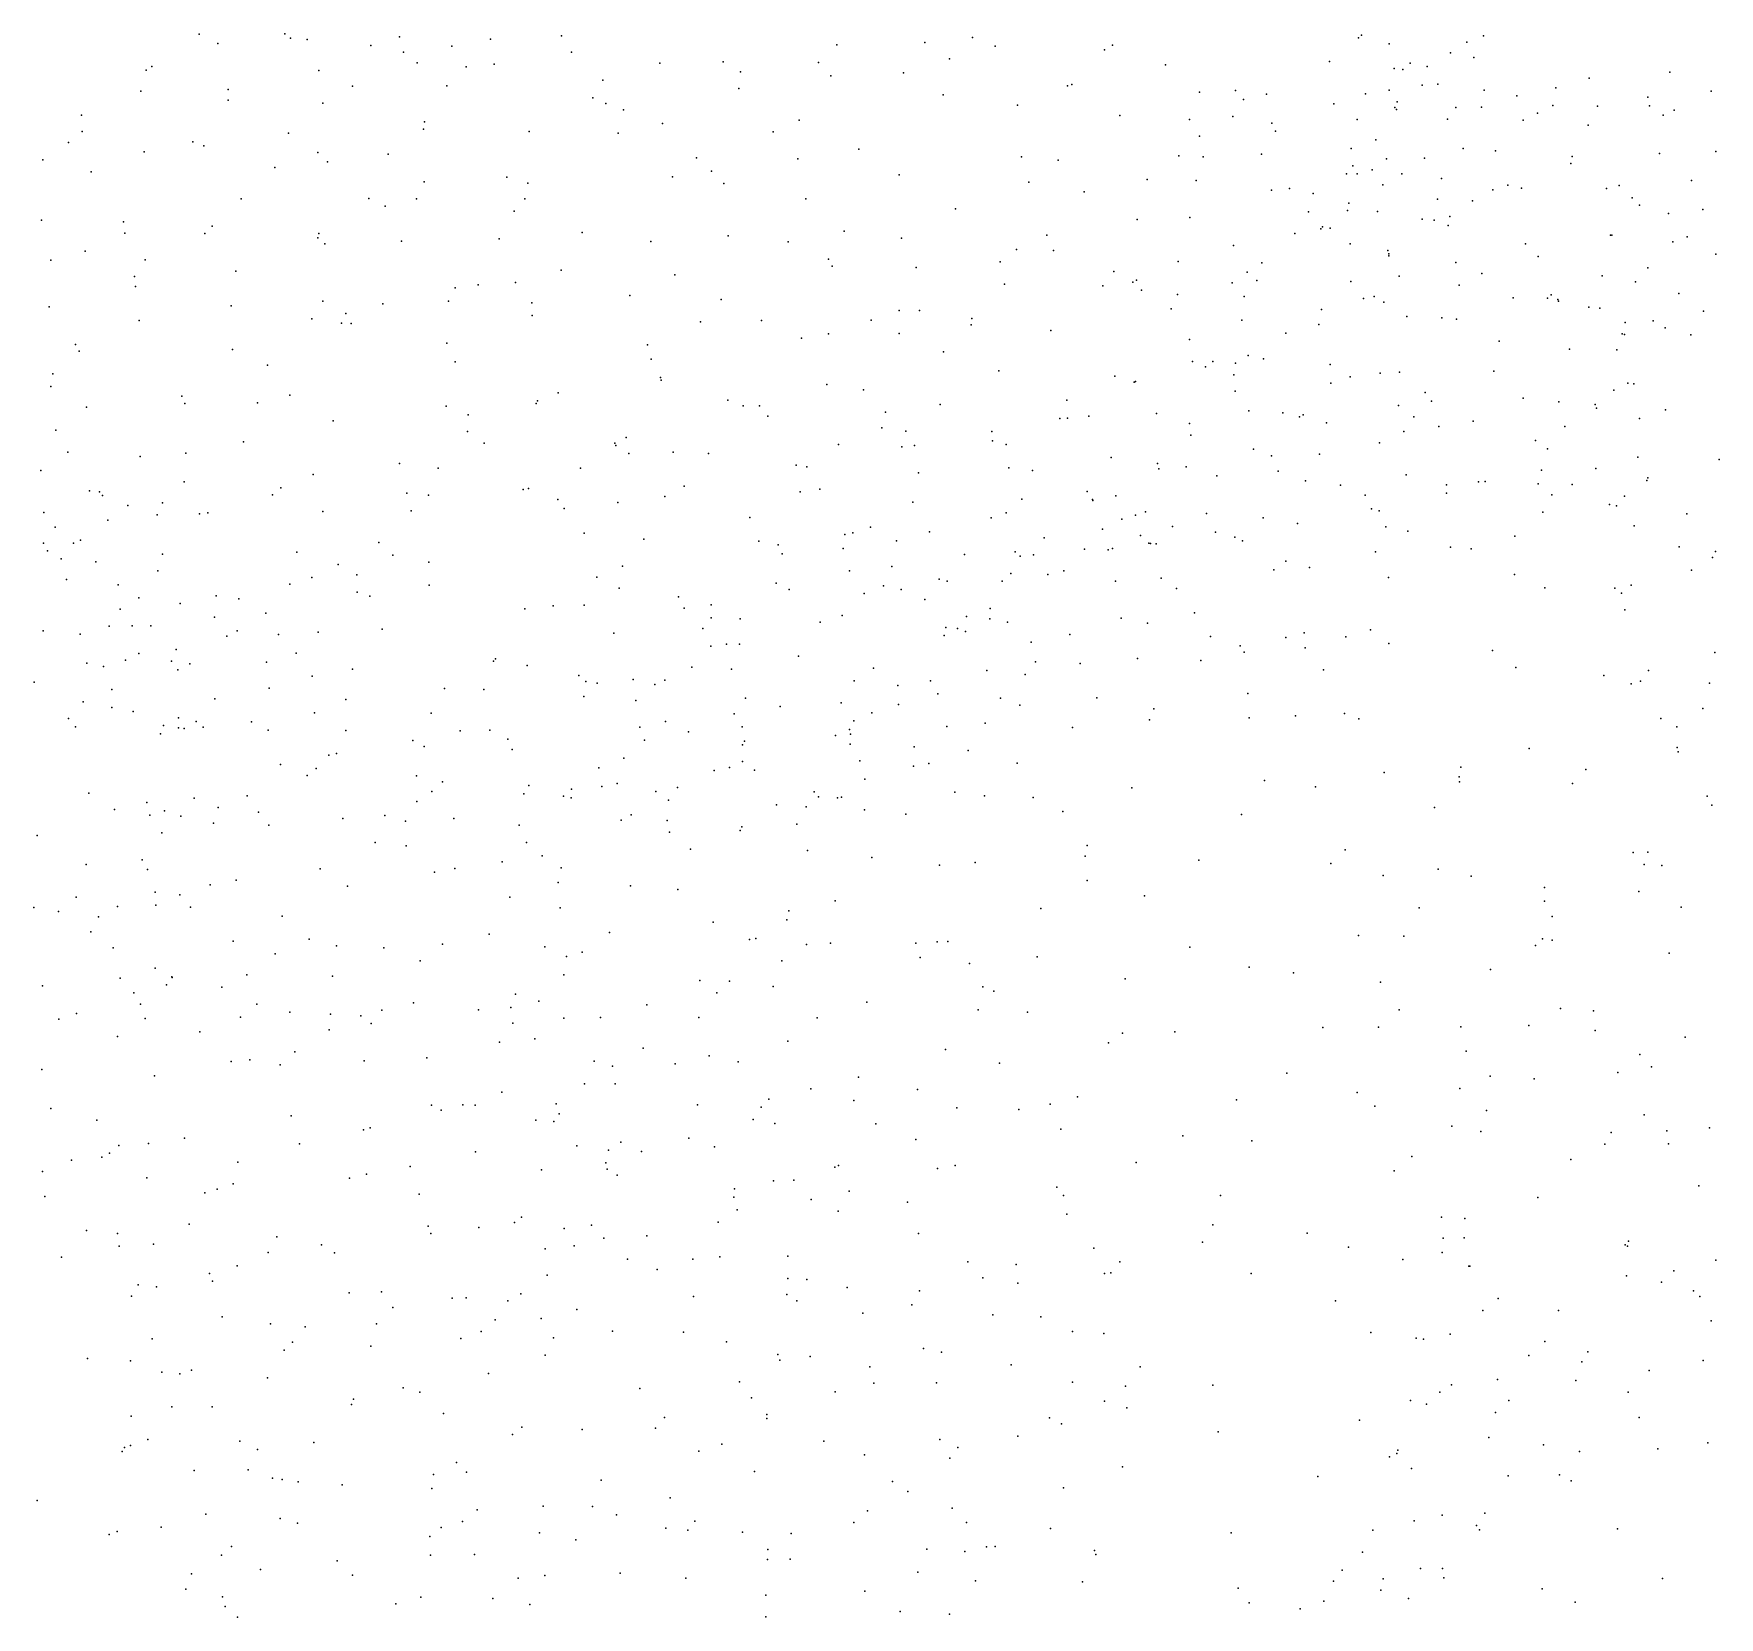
# Model space of a CAD drawing. Header units: metres. Extents: x -25 to 25, y -27.7 to 27.8.
# Drawn here: x -17.456 to -14.643, y -2.633 to 0.011 of the extents above; entities that cross this region are included whole.
import ezdxf

# ---------------------------------------------------------------- set-up
doc = ezdxf.new("R2010")
doc.units = ezdxf.units.M

msp = doc.modelspace()

# ---------------------------------------------------------------- linework, layer by layer
for p in [(-17.1805, 0.0104, 2.9208), (-17.0373, 0.011, -6.2367), (-17.0278, 0.0037, 11.6237), (-16.9997, 0.0012, -0.5722), (-16.8459, 0.006, 9.2114), (-16.6938, 0.0018, 11.303), (-16.5753, 0.0072, -6.4653), (-15.8895, 0.0047, 4.1454), (-15.2453, 0.0041, -6.344), (-15.2402, 0.0083, 0.1634), (-15.0367, 0.0075, 16.7025), (-17.1492, -0.0056, 9.1386), (-16.8937, -0.0088, 16.4413), (-16.8391, -0.0199, 11.4202), (-16.7585, -0.0098, -6.3767), (-16.5585, -0.0198, 16.5218), (-16.1161, -0.0077, 3.8984), (-15.9691, -0.0035, -0.165), (-15.8519, -0.0099, 11.0152), (-15.6694, -0.0158, -6.5578), (-15.6559, -0.0081, 4.4084), (-15.1938, -0.0059, -0.0658), (-15.0918, -0.0209, -1.8383), (-15.0644, -0.0029, 13.5458), (-17.2685, -0.05, 11.9053), (-17.259, -0.044, -6.2457), (-16.9803, -0.0502, 9.2687), (-16.8161, -0.0374, -0.3955), (-16.7344, -0.0443, 16.4504), (-16.6879, -0.0396, 3.1487), (-16.4112, -0.0383, -6.5592), (-16.3054, -0.0358, 16.5438), (-16.2766, -0.0525, 3.6342), (-16.1465, -0.0373, -6.6145), (-16.0046, -0.0546, 16.5157), (-15.9279, -0.0309, 9.5629), (-15.5676, -0.0408, 9.7991), (-15.2938, -0.0356, 1.128), (-15.1856, -0.047, 1.7097), (-15.1714, -0.0485, -1.1276), (-15.1589, -0.038, 2.349), (-15.1304, -0.0437, -0.2225), (-15.0525, -0.0285, -6.1577), (-14.7253, -0.053, 14.1957), (-17.132, -0.0819, 11.7702), (-16.9244, -0.0764, 3.0247), (-16.7668, -0.0759, 9.3231), (-16.5062, -0.0663, -0.2097), (-16.2797, -0.0806, 9.3919), (-16.1262, -0.0594, 9.4411), (-15.731, -0.0758, 9.6901), (-15.7239, -0.0739, -0.3033), (-15.4504, -0.084, 10.8754), (-15.1941, -0.0835, -1.4977), (-15.1388, -0.075, 2.5726), (-15.1127, -0.0734, 5.4126), (-15.0352, -0.0835, 13.7343), (-14.9159, -0.0792, -5.9489), (-14.8601, -0.0635, -2.7364), (-17.2777, -0.0852, -0.9108), (-17.1316, -0.0998, 16.3325), (-16.9741, -0.1052, 16.3349), (-16.5229, -0.0962, 11.2288), (-16.5017, -0.1056, 3.3648), (-15.9383, -0.0908, -6.6148), (-15.8142, -0.1083, 4.3322), (-15.5105, -0.0867, 10.0294), (-15.437, -0.0988, 4.9081), (-15.3987, -0.0898, -0.6), (-15.2865, -0.1059, 1.2667), (-15.2337, -0.0896, 0.6233), (-15.1844, -0.1123, -1.7047), (-15.1806, -0.103, 1.9748), (-15.083, -0.112, -0.3994), (-15.04, -0.1114, -2.4319), (-14.9811, -0.093, -0.7668), (-14.9206, -0.109, -0.9151), (-14.8463, -0.1097, -5.8085), (-14.7621, -0.0951, -2.9386), (-14.7596, -0.1095, 5.4037), (-14.6568, -0.0852, -3.0638), (-17.3766, -0.1251, 2.9769), (-16.8042, -0.1359, 3.1028), (-16.472, -0.1161, 9.3641), (-16.4067, -0.1389, 3.4877), (-16.1785, -0.1333, 16.3876), (-15.6435, -0.1257, 4.5555), (-15.527, -0.1322, -6.4777), (-15.4551, -0.1273, 10.4638), (-15.3898, -0.1382, 16.6919), (-15.2476, -0.1324, 0.7813), (-15.1815, -0.1154, -0.9675), (-15.0969, -0.1315, -2.2047), (-14.9703, -0.1336, 13.4388), (-14.9464, -0.1216, -2.8747), (-14.7365, -0.125, -5.571), (-14.7185, -0.1167, -1.4242), (-17.3753, -0.1522, 9.2195), (-17.0313, -0.1548, 11.6709), (-16.8058, -0.1485, 16.2843), (-16.6293, -0.1523, 9.4116), (-16.4807, -0.1551, 16.3268), (-16.2223, -0.1526, 3.8541), (-15.5104, -0.1599, 10.2932), (-15.3835, -0.1517, -6.3842), (-15.2161, -0.166, -0.0839), (-14.8616, -0.1419, 13.2603), (-17.3984, -0.1709, -1.1149), (-17.2722, -0.186, 16.2277), (-17.1906, -0.1697, 2.9802), (-17.1725, -0.1761, 9.3472), (-16.9821, -0.1872, 9.4417), (-16.8649, -0.1903, -0.411), (-16.35, -0.1965, -0.1483), (-16.0791, -0.1817, 4.0774), (-15.8075, -0.1946, -0.2469), (-15.5453, -0.1928, -0.4313), (-15.5042, -0.1947, 10.9981), (-15.4071, -0.1899, 10.6364), (-15.2575, -0.1805, 2.115), (-15.1348, -0.1968, 2.733), (-15.0704, -0.1806, -1.0709), (-15.0168, -0.1843, -3.1294), (-14.8884, -0.194, 2.922), (-14.7428, -0.1891, -3.2632), (-14.6485, -0.1854, -5.3887), (-17.4412, -0.1994, 16.2205), (-17.3604, -0.2195, 12.0564), (-17.0539, -0.2122, -0.5726), (-16.9658, -0.2029, 16.1923), (-16.3251, -0.2187, 16.2592), (-16.181, -0.198, 11.1714), (-16.0117, -0.2247, 11.1468), (-15.7464, -0.2, 11.0732), (-15.2652, -0.2232, 0.2762), (-15.2548, -0.2097, 1.0167), (-15.2475, -0.2227, 1.3622), (-15.2225, -0.2161, 16.7123), (-15.1982, -0.1977, -6.2088), (-15.1729, -0.2229, -3.2448), (-14.8909, -0.2058, 13.9941), (-16.8048, -0.2362, 9.5102), (-16.6665, -0.2287, -6.4621), (-16.6314, -0.2386, 16.1757), (-16.3904, -0.228, 9.467), (-16.3045, -0.2391, -6.5764), (-15.7955, -0.2371, -6.5614), (-15.703, -0.253, 9.8583), (-15.5981, -0.2325, 10.0362), (-15.5159, -0.2341, 4.794), (-15.3904, -0.2504, -0.5648), (-15.3604, -0.2472, 5.0654), (-15.2048, -0.2412, 1.6453), (-15.1067, -0.2307, -1.3426), (-15.0212, -0.2495, -3.3003), (-14.9961, -0.2421, 5.3028), (-14.973, -0.2469, 13.6361), (-14.831, -0.2474, 5.2881), (-14.81, -0.2423, -1.5771), (-14.6896, -0.2342, 14.2226), (-17.1099, -0.2647, 16.1158), (-16.8972, -0.2639, -6.3805), (-16.87, -0.277, 16.0746), (-16.8176, -0.2649, 3.1895), (-16.6367, -0.2646, -0.236), (-16.1674, -0.2649, -0.1109), (-15.3207, -0.2559, 2.4821), (-15.2614, -0.272, -0.7416), (-15.1134, -0.2654, -0.5645), (-15.0549, -0.2683, -2.2628), (-14.7886, -0.2629, 3.0275), (-14.776, -0.275, 13.2588), (-17.4434, -0.3002, 9.2605), (-17.3064, -0.303, 16.0687), (-16.6544, -0.2855, 9.5449), (-15.9181, -0.2816, 16.4037), (-15.6146, -0.2992, 4.6701), (-15.5269, -0.2958, 10.3862), (-15.3285, -0.2865, 0.0794), (-15.2635, -0.2842, 0.496), (-15.2136, -0.2856, -0.4001), (-15.1389, -0.2988, -6.0596), (-15.119, -0.3004, -1.5407), (-15.0954, -0.3093, -1.9751), (-15.0927, -0.294, -2.6372), (-14.7278, -0.289, -1.7257), (-14.6704, -0.2826, 3.1411), (-17.3043, -0.3221, 3.0866), (-17.1708, -0.3225, 9.4972), (-17.1583, -0.3103, 11.9123), (-16.9821, -0.3296, 11.7144), (-16.9803, -0.3228, 9.5743), (-16.8425, -0.3353, -0.3519), (-16.6795, -0.3316, 15.9888), (-16.5409, -0.3208, 16.0574), (-16.4262, -0.3359, 3.6166), (-16.2973, -0.3265, 3.796), (-16.1969, -0.3365, 3.9334), (-16.1034, -0.3189, 16.2271), (-16.0077, -0.3305, -4.0257), (-15.7654, -0.3252, -3.9221), (-15.3512, -0.3223, 10.8798), (-15.3079, -0.315, 2.0463), (-15.3054, -0.3116, -0.2353), (-15.2923, -0.3138, -3.0717), (-14.8248, -0.3256, -3.405), (-14.8226, -0.3251, -5.5572), (-14.7205, -0.3362, -5.3677), (-14.6966, -0.3284, 5.203), (-17.3705, -0.3523, -1.0442), (-16.9703, -0.34, 3.1588), (-16.13, -0.3656, 9.6827), (-15.8162, -0.3494, 11.1843), (-15.7543, -0.3507, 16.5114), (-15.4539, -0.3427, -3.3949), (-15.2589, -0.3399, 1.8608), (-15.1965, -0.351, -2.837), (-15.1948, -0.36, 0.8009), (-15.1946, -0.3566, 0.9564), (-14.9662, -0.3397, 16.7091), (-14.9451, -0.3608, -5.7274), (-14.6489, -0.3569, 13.2107), (-17.4278, -0.367, 15.9589), (-17.2701, -0.3668, 12.0466), (-17.1189, -0.3855, -0.6033), (-16.5758, -0.3835, 3.4842), (-16.3865, -0.3917, 11.2897), (-16.1235, -0.377, 11.2366), (-15.9834, -0.3791, 9.8052), (-15.8435, -0.3699, 4.3997), (-15.6536, -0.3862, -3.8011), (-15.5464, -0.3694, -0.3517), (-15.4308, -0.3869, 2.3367), (-15.4066, -0.3713, 11.0206), (-15.1772, -0.3937, 2.851), (-15.0827, -0.3709, -5.9203), (-15.0395, -0.3892, 2.9474), (-14.8385, -0.3935, 13.4212), (-14.7621, -0.38, -1.8572), (-17.288, -0.3944, -6.2196), (-17.2867, -0.4112, 15.896), (-16.753, -0.4132, 3.3704), (-16.7147, -0.4081, -6.459), (-16.652, -0.4045, 11.4125), (-15.8363, -0.407, -0.1602), (-15.6721, -0.4102, -0.2097), (-15.622, -0.4037, -3.9891), (-15.6155, -0.4004, -3.471), (-15.6073, -0.4171, 10.3315), (-15.4563, -0.4049, -6.2806), (-15.4147, -0.4008, -3.6192), (-15.2578, -0.4025, -3.5524), (-15.0774, -0.4086, 5.1628), (-14.7831, -0.4034, -2.0286), (-17.4308, -0.4452, -1.2264), (-17.1267, -0.4431, 11.9839), (-16.974, -0.4357, 11.8281), (-16.8738, -0.4401, 15.7921), (-16.7643, -0.4354, 9.6685), (-16.6249, -0.4384, 15.8635), (-16.4615, -0.4261, 9.6577), (-16.3089, -0.433, -6.5411), (-15.5579, -0.4486, 4.6982), (-15.5475, -0.4242, 11.1198), (-15.4362, -0.4279, 10.6531), (-15.3067, -0.4497, 16.6974), (-15.237, -0.4308, 0.6547), (-15.2189, -0.428, 1.71), (-15.2028, -0.4374, -6.0018), (-14.9871, -0.4302, -2.5179), (-14.9295, -0.4303, -1.9873), (-14.9234, -0.4248, 5.1662), (-14.9124, -0.4329, 13.5809), (-14.9111, -0.4355, -2.1899), (-14.8608, -0.4453, -2.3915), (-14.8423, -0.4473, -5.4563), (-14.7105, -0.423, -2.4362), (-17.2802, -0.4679, -0.8439), (-16.9924, -0.4649, -0.4389), (-16.9427, -0.4723, 3.3469), (-16.9356, -0.4561, -6.3913), (-16.9268, -0.4729, 9.6874), (-16.6242, -0.4592, -0.1427), (-16.3433, -0.47, 15.9777), (-16.2417, -0.468, -4.0784), (-16.0588, -0.4674, 4.0654), (-16.0121, -0.451, -6.5258), (-15.9779, -0.4513, -3.7965), (-15.8918, -0.4752, 11.2348), (-15.8906, -0.4644, -4.2232), (-15.4399, -0.467, 0.2267), (-15.3115, -0.4746, -3.0107), (-15.1646, -0.4611, 1.348), (-15.106, -0.4636, 16.7035), (-15.0818, -0.4658, -2.6795), (-14.8, -0.4712, -3.5489), (-14.7535, -0.4683, 3.219), (-14.6695, -0.4523, 3.3518), (-16.7667, -0.5059, -0.2224), (-16.1748, -0.4974, -0.0011), (-16.1296, -0.4899, -3.9062), (-16.0119, -0.4894, 16.1976), (-15.7586, -0.4846, 10.1346), (-15.527, -0.4996, 10.5391), (-15.3666, -0.4888, 2.0154), (-15.0104, -0.5022, -5.6545), (-14.8052, -0.49, 14.0533), (-14.8014, -0.4912, -2.5781), (-14.7332, -0.4799, 14.1927), (-14.6904, -0.4916, 16.652), (-17.3866, -0.5078, 3.3948), (-17.3804, -0.5191, 9.5018), (-17.1244, -0.516, 15.7249), (-16.4318, -0.5085, -0.0274), (-16.4257, -0.5326, 9.7764), (-15.9376, -0.52, 4.205), (-15.4296, -0.5261, 11.0727), (-15.4039, -0.532, -3.9372), (-14.8929, -0.5155, 16.681), (-14.814, -0.5167, -5.3172), (-17.4246, -0.5568, 15.6643), (-17.066, -0.5423, -6.3537), (-16.7528, -0.5367, 3.494), (-15.8454, -0.5518, -6.419), (-15.652, -0.5607, -6.3093), (-15.5225, -0.5362, -4.1053), (-15.5004, -0.545, 16.6271), (-15.4885, -0.5361, 2.3415), (-15.4534, -0.5584, 2.5745), (-15.4507, -0.5392, -6.1617), (-15.2924, -0.5415, 1.8354), (-15.2593, -0.5621, 4.8702), (-15.2088, -0.556, -3.7747), (-15.1766, -0.5543, 0.83), (-15.0192, -0.5524, -3.6558), (-17.428, -0.5779, -6.1287), (-16.5808, -0.5888, -0.0362), (-16.41, -0.5627, 15.8715), (-16.409, -0.5672, 11.431), (-16.1324, -0.5745, 16.0459), (-16.0716, -0.5838, 11.3511), (-15.6195, -0.5707, 11.1947), (-15.6172, -0.5694, 10.4345), (-15.451, -0.5859, 0.4327), (-15.2915, -0.5725, 10.97), (-15.1337, -0.5882, -5.7397), (-14.8192, -0.584, 5.0498), (-14.7957, -0.5726, 3.3662), (-14.7856, -0.5738, 13.4723), (-17.3684, -0.6125, -0.9647), (-17.2091, -0.594, 9.6799), (-17.2041, -0.6066, -0.6321), (-17.0827, -0.6053, 12.0809), (-17.0287, -0.5922, 3.4644), (-16.7679, -0.6109, -6.4235), (-16.618, -0.6062, 11.5858), (-16.6153, -0.6021, -6.4626), (-16.2981, -0.601, -3.9293), (-16.2723, -0.6103, -4.346), (-16.2451, -0.6102, 15.9377), (-15.9434, -0.6079, 0.038), (-15.7319, -0.6007, 16.4559), (-15.428, -0.6186, 10.71), (-15.1787, -0.6097, 16.6789), (-15.1232, -0.6024, 1.0239), (-14.9702, -0.5976, -5.4823), (-14.9109, -0.6036, 3.2522), (-14.85, -0.6079, 13.9562), (-14.848, -0.6144, 13.6673), (-14.7326, -0.6171, -4.6912), (-16.9565, -0.6351, -0.3127), (-16.7311, -0.6254, 9.7898), (-16.2311, -0.6277, -6.4685), (-16.0408, -0.6469, -3.6176), (-16.0346, -0.6206, 10.0925), (-15.7436, -0.6314, 0.0394), (-15.731, -0.6309, 4.42), (-15.6952, -0.6274, -3.3231), (-15.5825, -0.6232, -4.2402), (-15.5271, -0.6397, 2.1062), (-15.3717, -0.6221, 2.7409), (-15.3439, -0.6289, 16.6591), (-15.3377, -0.6253, -4.083), (-15.2985, -0.6384, -5.883), (-15.1526, -0.6285, 2.9829), (-15.1112, -0.6445, -2.817), (-15.0536, -0.6361, 4.9878), (-14.9008, -0.6446, -5.2867), (-14.7763, -0.6314, -4.8849), (-17.4196, -0.651, 15.5144), (-17.1064, -0.6702, -0.4494), (-16.7325, -0.653, 11.8197), (-16.7048, -0.6726, 3.6209), (-16.4862, -0.6725, -4.0329), (-16.4674, -0.6633, 9.8598), (-16.1134, -0.6749, 0.1093), (-16.0008, -0.6526, -6.4058), (-15.8574, -0.6532, 11.268), (-15.8561, -0.6687, -3.42), (-15.8332, -0.675, 10.249), (-15.525, -0.6595, -3.1681), (-15.2101, -0.6721, 1.564), (-15.1697, -0.6533, -3.9345), (-14.9499, -0.6684, 16.6568), (-17.3997, -0.6879, 9.5948), (-17.2786, -0.695, 3.6338), (-17.2026, -0.6895, 15.4869), (-16.485, -0.6766, 0.0603), (-16.4631, -0.6901, -4.3696), (-16.3891, -0.6878, 3.75), (-16.3299, -0.6899, 0.103), (-16.0076, -0.6789, -4.3945), (-15.9861, -0.6763, 4.0994), (-15.6579, -0.6968, 0.1993), (-15.4206, -0.6825, 0.71), (-15.3904, -0.6935, -4.2447), (-15.3102, -0.6911, 0.9463), (-14.9298, -0.6822, 3.5647), (-14.7787, -0.696, -3.8478), (-14.643, -0.6997, -4.2828), (-17.4447, -0.7184, 15.3124), (-16.99, -0.7251, 15.3793), (-16.846, -0.7067, 12.0286), (-16.7816, -0.7142, -0.0725), (-16.5438, -0.7145, 11.7093), (-16.1836, -0.7096, 3.9043), (-16.1658, -0.7121, -4.4558), (-15.9797, -0.7219, 16.1026), (-15.8291, -0.7139, 4.279), (-15.7893, -0.7183, -6.2594), (-15.5805, -0.7064, 16.5231), (-15.5786, -0.7153, 0.3987), (-15.5331, -0.712, 2.5536), (-15.4816, -0.7272, 1.8588), (-15.379, -0.7196, -3.048), (-15.1658, -0.7254, 1.3783), (-14.9397, -0.7175, -2.7995), (-14.8488, -0.7149, -4.5543), (-14.7625, -0.7303, 3.8862), (-17.3633, -0.7522, 15.1285), (-17.3467, -0.7536, 3.7597), (-17.2051, -0.7372, 15.3259), (-17.0578, -0.759, 9.8118), (-17.0438, -0.7471, -6.314), (-16.8338, -0.7558, 15.36), (-16.7974, -0.7596, 9.8356), (-16.6392, -0.75, -4.0965), (-16.6306, -0.7481, 0.0498), (-16.3709, -0.7442, 11.6017), (-16.1771, -0.7538, -3.6358), (-16.1445, -0.7496, -6.3777), (-15.6981, -0.7534, 16.4063), (-15.3335, -0.7354, 10.9193), (-15.2752, -0.7425, -5.7041), (-15.2338, -0.7594, -2.9375), (-15.0985, -0.7424, 4.8609), (-15.0985, -0.7562, -5.4552), (-15.045, -0.737, 3.4042), (-15.0335, -0.7364, -4.364), (-14.9453, -0.7407, -4.2325), (-14.9225, -0.7587, -5.0375), (-14.8884, -0.7418, -4.0817), (-14.764, -0.7349, -4.1785), (-17.3418, -0.7597, 14.9576), (-17.2992, -0.7766, 14.7643), (-17.2413, -0.7721, -0.5901), (-16.974, -0.7869, 15.1906), (-16.8263, -0.7853, -6.3785), (-16.5816, -0.7666, 11.8555), (-16.5709, -0.7815, 9.8843), (-16.4813, -0.7717, -6.4042), (-16.4029, -0.7618, 9.9846), (-15.989, -0.7709, 10.232), (-15.8069, -0.7659, 16.2975), (-15.6889, -0.7665, 1.9856), (-15.6885, -0.7685, -6.118), (-15.65, -0.7603, -3.2244), (-15.6007, -0.7874, 11.152), (-15.2236, -0.7823, 3.0216), (-15.2108, -0.7854, 16.6276), (-14.9374, -0.7876, 4.9668), (-14.8265, -0.775, 13.8854), (-14.8143, -0.7773, -2.8928), (-14.8013, -0.7609, 13.6818), (-17.4394, -0.7881, 12.8244), (-17.4207, -0.8127, 13.2096), (-17.3329, -0.8014, 14.5939), (-17.2504, -0.7922, -6.1517), (-17.1799, -0.7906, 14.9202), (-17.166, -0.7891, 12.3213), (-16.2609, -0.7965, -4.5461), (-16.0597, -0.8131, 15.9815), (-15.8584, -0.7973, 2.0802), (-15.8333, -0.7887, 0.164), (-15.6402, -0.7996, 1.8059), (-15.6176, -0.7926, 0.5888), (-15.5556, -0.8116, 1.6606), (-15.4987, -0.7901, -4.3609), (-15.4041, -0.7973, 1.6176), (-15.3472, -0.8066, 1.4517), (-15.1995, -0.8124, -4.4709), (-14.7852, -0.8106, 14.1733), (-14.6971, -0.7905, 4.0428), (-17.4402, -0.8398, -4.4889), (-17.3898, -0.8393, -5.9673), (-17.3785, -0.8346, 9.6782), (-16.8803, -0.8385, -4.2983), (-16.5379, -0.8228, -4.548), (-16.438, -0.833, -3.7746), (-16.2459, -0.8363, 11.5946), (-16.2136, -0.8424, 0.1951), (-16.1027, -0.8252, -4.5394), (-16.0894, -0.8225, 11.4753), (-16.0162, -0.8356, 2.0123), (-15.9614, -0.8207, 2.2778), (-15.7699, -0.8306, 11.2172), (-15.6724, -0.8159, 0.9063), (-15.609, -0.8266, 1.2326), (-15.5953, -0.8397, 4.4222), (-15.5923, -0.8403, 10.586), (-15.5828, -0.8408, 1.4938), (-15.484, -0.8213, -5.8274), (-15.4518, -0.8296, 2.825), (-15.4387, -0.8354, 11.0061), (-15.1629, -0.8193, 4.7416), (-14.9841, -0.8279, -4.8896), (-17.4335, -0.8526, -4.6983), (-17.4104, -0.8658, -0.7654), (-17.3525, -0.8707, 14.4547), (-17.2416, -0.8581, 12.4602), (-17.0172, -0.8547, -0.1545), (-16.8571, -0.8597, -4.4622), (-16.7967, -0.8712, -4.0286), (-16.2069, -0.8576, 15.8034), (-16.1055, -0.8483, 2.1572), (-15.9027, -0.8586, -6.1749), (-15.8184, -0.8542, 2.5319), (-15.81, -0.861, -4.4632), (-15.7878, -0.859, 1.6739), (-15.7028, -0.8493, 10.458), (-15.6628, -0.8507, -5.982), (-15.656, -0.8486, 2.6275), (-15.3665, -0.8696, 4.5527), (-15.2166, -0.8539, 3.1644), (-15.0915, -0.8463, -5.3049), (-15.0574, -0.8489, -2.9114), (-14.7099, -0.8456, 13.485), (-14.6545, -0.8637, 4.182), (-14.6494, -0.8535, 16.5413), (-17.249, -0.8856, 3.7636), (-16.9922, -0.8969, 3.6808), (-16.9481, -0.875, 9.8387), (-16.9169, -0.8925, -4.1229), (-16.5164, -0.8962, 11.9469), (-16.4735, -0.8778, 15.538), (-16.0945, -0.8857, 10.2196), (-16.0242, -0.8785, 1.8528), (-15.9449, -0.8999, 16.1035), (-15.8254, -0.8903, 1.0229), (-15.7637, -0.892, 0.3462), (-15.7372, -0.8858, 1.5113), (-15.5747, -0.8982, -3.1543), (-15.3864, -0.8842, -4.4702), (-15.327, -0.8804, -5.5717), (-15.195, -0.8969, 3.4161), (-14.9846, -0.8916, 3.8454), (-14.6896, -0.8845, 5.0083), (-17.4015, -0.9003, -4.3305), (-17.3152, -0.9091, 12.9935), (-17.1521, -0.9275, -6.1114), (-17.029, -0.9078, -4.5572), (-16.9166, -0.9212, 0.0143), (-16.8952, -0.9281, 15.0471), (-16.7966, -0.9095, 12.2514), (-16.4794, -0.9149, 3.7355), (-16.2171, -0.9062, 2.0638), (-16.1952, -0.9168, -3.5397), (-16.0704, -0.9237, -3.4302), (-16.038, -0.9107, 2.4892), (-16.0085, -0.9168, 11.3838), (-15.9319, -0.9032, 4.1441), (-15.8399, -0.9028, 16.2302), (-15.651, -0.9031, -4.4719), (-15.5491, -0.9154, 16.486), (-14.934, -0.9141, 16.5852), (-14.8171, -0.9147, 14.0135), (-14.8062, -0.923, 4.0579), (-14.7902, -0.9097, 13.7752), (-17.3119, -0.95, 13.2891), (-17.2809, -0.9309, -4.7518), (-17.2117, -0.9404, 14.4967), (-17.1141, -0.9325, -4.2125), (-17.0691, -0.9563, 12.4964), (-16.6365, -0.949, 3.6939), (-16.5896, -0.944, 0.1968), (-16.5378, -0.9431, 9.9469), (-16.3802, -0.929, 11.8048), (-16.371, -0.9478, -3.6229), (-16.3256, -0.9423, 3.8188), (-15.9692, -0.9335, 1.6645), (-15.86, -0.9487, 0.6634), (-15.5192, -0.9558, -5.6063), (-14.8009, -0.9507, -3.0195), (-17.3306, -0.9782, 14.2341), (-17.2922, -0.9777, -4.9253), (-17.261, -0.9775, -4.1039), (-17.1547, -0.9629, 12.6244), (-16.8747, -0.983, -6.2232), (-16.3398, -0.9822, 15.5883), (-16.3259, -0.9641, -4.7175), (-16.2774, -0.9657, 2.31), (-16.1435, -0.9713, -4.7045), (-16.1069, -0.9603, 0.2228), (-15.9338, -0.9801, 0.8493), (-15.9146, -0.982, 1.4591), (-15.8996, -0.962, 10.3316), (-15.8604, -0.9658, -5.9793), (-15.831, -0.9712, -4.589), (-15.6411, -0.9647, -5.72), (-15.5974, -0.9733, 2.8758), (-15.2254, -0.9845, 16.5548), (-17.4408, -0.9859, -5.2263), (-17.3786, -0.9912, -0.4187), (-17.134, -0.9946, -0.0987), (-17.1168, -0.9858, 9.8219), (-17.0477, -0.9919, 14.6815), (-16.9815, -0.9879, 14.8387), (-16.4881, -0.9897, 15.4147), (-16.3261, -1.0114, -6.1892), (-16.3001, -1.0083, 10.144), (-16.2784, -1.0084, 0.2586), (-15.9366, -0.9938, 1.197), (-15.901, -0.9871, 2.6981), (-15.7914, -1.0048, -5.7929), (-15.7269, -0.9921, 16.3228), (-15.492, -0.9951, 2.9883), (-15.4426, -1.011, 4.4529), (-15.3664, -0.9971, -3.055), (-15.336, -0.9895, -5.3569), (-15.2661, -0.9957, -4.7106), (-15.1945, -1.0072, -4.9194), (-17.3679, -1.0401, -5.3866), (-17.3033, -1.0346, 13.4629), (-17.2809, -1.0239, -0.21), (-17.2264, -1.0367, -3.9429), (-17.2186, -1.017, -5.9418), (-17.0681, -1.0381, -4.8949), (-17.0184, -1.0234, -6.1216), (-16.6889, -1.0367, -4.7959), (-16.6859, -1.0327, -6.2146), (-16.18, -1.0282, 11.5748), (-15.7841, -1.0375, 2.8352), (-15.7096, -1.0402, 10.5105), (-15.6138, -1.0322, 10.9446), (-15.5085, -1.0356, -5.4197), (-15.4362, -1.0215, -4.6448), (-15.3342, -1.0144, 3.2113), (-15.0216, -1.0187, 3.9274), (-14.6507, -1.0221, 14.4969), (-17.3401, -1.0455, -5.6083), (-17.2161, -1.0509, 3.8239), (-17.196, -1.041, 14.381), (-16.9918, -1.0615, 3.7253), (-16.9241, -1.0498, 0.1712), (-16.6325, -1.0437, 15.2415), (-16.5464, -1.0605, 3.7553), (-16.4556, -1.0673, 10.0218), (-16.4031, -1.0684, 2.2754), (-16.3579, -1.0467, 1.9424), (-16.2919, -1.0497, 11.7232), (-16.0549, -1.0482, 15.942), (-15.8654, -1.0519, 16.1768), (-15.8018, -1.0587, -3.2081), (-15.3038, -1.051, -5.1674), (-14.9825, -1.047, 4.8703), (-14.8356, -1.0605, 14.1827), (-14.7614, -1.0522, 16.5202), (-17.4555, -1.0715, 4.074), (-17.3258, -1.0838, 13.8551), (-17.0635, -1.0817, 12.677), (-16.7707, -1.0822, 15.0864), (-16.705, -1.0838, 9.8689), (-16.5384, -1.0957, -6.1338), (-16.535, -1.0706, -3.6375), (-16.5162, -1.0734, 12.054), (-16.4196, -1.0753, 0.3156), (-16.087, -1.0693, -6.0083), (-16.014, -1.0771, 1.3237), (-15.9593, -1.0692, 0.5953), (-15.9475, -1.0912, 4.1545), (-15.4299, -1.0903, -4.7972), (-14.79, -1.0742, 13.8614), (-14.7744, -1.0699, 14.3317), (-14.6596, -1.0732, 13.5082), (-17.3739, -1.1047, -3.9526), (-17.3259, -1.114, 3.9482), (-17.2904, -1.1206, 13.6583), (-17.1542, -1.0994, -5.111), (-16.9879, -1.123, -5.0199), (-16.9355, -1.1006, 12.5459), (-16.7929, -1.1234, -3.7233), (-16.4513, -1.102, 2.1329), (-16.2873, -1.1245, 2.5725), (-16.2683, -1.0985, -4.8646), (-16.2103, -1.1122, 15.7037), (-16.1086, -1.106, -3.394), (-16.0575, -1.1226, -4.8852), (-16.0128, -1.1091, -5.8684), (-15.843, -1.0981, -4.7706), (-15.8104, -1.1101, -5.578), (-15.6822, -1.0979, 3.0006), (-15.587, -1.1159, -4.7636), (-15.2684, -1.1241, -3.1319), (-14.6704, -1.1154, 5.0643), (-17.3982, -1.132, 9.6443), (-17.3866, -1.1459, -0.141), (-17.24, -1.1439, 14.1177), (-17.2148, -1.131, -5.5718), (-17.2148, -1.1477, 13.0611), (-17.2054, -1.149, 9.7636), (-17.1851, -1.137, 0.1027), (-17.1734, -1.1465, -5.3556), (-17.0928, -1.1379, -5.8661), (-17.0649, -1.1516, 0.2572), (-16.9355, -1.1522, -6.0002), (-16.7447, -1.1527, 12.3888), (-16.6953, -1.1515, 0.3967), (-16.4449, -1.1467, -4.9008), (-16.4017, -1.1371, 2.4317), (-16.2741, -1.1461, -3.4937), (-16.0947, -1.1509, 2.7728), (-16.0877, -1.1359, 4.0676), (-15.9325, -1.1456, -5.6664), (-15.8685, -1.1401, 11.0908), (-15.7223, -1.1474, 10.8339), (-15.594, -1.1343, -5.2415), (-15.4278, -1.1312, -3.1564), (-15.3505, -1.1278, 3.3597), (-15.2448, -1.1329, 4.5724), (-14.7405, -1.132, 13.7003), (-14.7137, -1.1459, -3.1655), (-17.2447, -1.1576, -3.8211), (-16.8238, -1.1689, 3.7386), (-16.8047, -1.1792, -5.033), (-16.6653, -1.1669, 3.7516), (-16.437, -1.1686, -6.0291), (-16.3637, -1.1547, 3.8766), (-16.2735, -1.1765, 11.6259), (-16.2698, -1.1699, -5.9589), (-16.1182, -1.1607, 1.468), (-16.0936, -1.1752, 10.2571), (-16.093, -1.1586, 0.9514), (-15.9869, -1.1797, -3.2975), (-14.7133, -1.1805, 4.2513), (-17.0446, -1.209, -5.6288), (-16.9639, -1.1933, 0.38), (-16.9511, -1.1909, -3.7301), (-16.6579, -1.1839, -4.9752), (-16.4714, -1.1984, 15.378), (-16.2736, -1.2043, 10.1515), (-16.0774, -1.203, 0.5481), (-15.9621, -1.2075, -5.2905), (-15.8966, -1.1857, -5.0919), (-15.8147, -1.2068, 10.4377), (-14.9603, -1.1826, 16.5143), (-14.7118, -1.1879, 14.4953), (-17.0002, -1.2275, -5.427), (-16.9847, -1.2155, 9.8081), (-16.8174, -1.2278, 9.8237), (-16.5134, -1.2149, 2.3291), (-16.3208, -1.2189, 15.5477), (-16.2949, -1.2139, 0.4077), (-16.2532, -1.2184, 2.7084), (-16.0691, -1.2333, -5.5796), (-15.9881, -1.2119, 16.0223), (-15.4022, -1.2357, 16.4625), (-15.2023, -1.2223, 3.8144), (-15.0771, -1.2295, 3.9668), (-15.0746, -1.2135, -3.2064), (-14.8658, -1.2176, 14.1056), (-17.3645, -1.2568, 4.0919), (-17.1884, -1.265, 0.3059), (-17.1003, -1.2613, -3.753), (-16.792, -1.2543, 0.5553), (-16.7741, -1.2381, -5.8867), (-16.6384, -1.2579, 12.1933), (-16.6302, -1.2442, 9.8542), (-16.5722, -1.2617, 15.2776), (-16.5596, -1.2647, 2.1712), (-16.5586, -1.2504, 12.0267), (-16.5079, -1.2459, 0.4992), (-16.4825, -1.2409, -5.0346), (-16.4178, -1.254, 11.7907), (-16.382, -1.2477, 1.7243), (-16.1539, -1.2546, 0.7901), (-16.1466, -1.2633, -3.3901), (-16.1146, -1.2649, 11.3029), (-16.1082, -1.2636, 2.8795), (-15.9188, -1.2553, 4.2363), (-15.8692, -1.2611, 10.906), (-15.7882, -1.2643, 3.1465), (-15.6236, -1.2478, 4.3418), (-15.3172, -1.2461, -3.2182), (-15.0767, -1.2381, 4.7467), (-14.8878, -1.2408, 5.0138), (-14.6635, -1.2621, 16.4176), (-17.3216, -1.284, 0.1513), (-17.2678, -1.2727, 13.4688), (-17.2628, -1.2937, 13.2061), (-17.238, -1.2865, 13.9273), (-17.1488, -1.2811, 12.8587), (-17.0814, -1.2885, 14.6137), (-16.8171, -1.2709, 12.4667), (-16.4592, -1.2933, 2.5153), (-16.397, -1.2685, 10.0272), (-16.2166, -1.2762, 11.4368), (-16.1673, -1.2798, -5.2183), (-16.0699, -1.285, 4.1732), (-16.0005, -1.2922, 11.0888), (-15.7388, -1.2875, -3.1768), (-15.4404, -1.2925, 4.4285), (-15.1182, -1.2808, 16.4922), (-14.6554, -1.2771, -3.2372), (-17.2108, -1.2951, 14.1176), (-17.1563, -1.3071, 14.438), (-17.0642, -1.3101, 3.877), (-16.9407, -1.2991, 0.5846), (-16.8701, -1.2943, -5.6506), (-16.8357, -1.3035, -5.336), (-16.7551, -1.299, -3.6781), (-16.646, -1.3105, -5.1769), (-16.4758, -1.302, 3.9135), (-16.3991, -1.3027, -5.7846), (-16.3952, -1.322, 0.5728), (-16.2775, -1.319, -3.4866), (-16.2747, -1.3132, 4.0432), (-16.1825, -1.3086, -5.5042), (-17.4504, -1.3275, 9.4717), (-17.2426, -1.323, 13.0437), (-16.8864, -1.3393, 3.8535), (-16.8346, -1.3447, 15.0158), (-16.6338, -1.3395, 3.8633), (-16.3602, -1.3503, -5.5845), (-15.6983, -1.3442, 3.2961), (-17.369, -1.3761, 4.3374), (-17.2754, -1.3684, 9.6109), (-16.6743, -1.3717, 12.0817), (-16.608, -1.3614, -5.6), (-16.1651, -1.3528, 10.1724), (-16.0574, -1.3644, 3.0484), (-15.9448, -1.3773, 10.2983), (-15.8848, -1.3726, 16.1392), (-15.7014, -1.3622, 16.2732), (-15.5119, -1.3685, 3.4421), (-15.2912, -1.3743, 16.4455), (-15.2674, -1.3516, -3.3506), (-14.7866, -1.3559, -3.3279), (-14.7682, -1.3761, 4.232), (-14.7625, -1.3554, 5.1583), (-14.7389, -1.3775, 13.7301), (-17.2662, -1.3844, 13.6867), (-17.1187, -1.4021, 12.7608), (-16.9782, -1.3831, 12.6014), (-16.7874, -1.3888, 12.3229), (-16.7534, -1.3829, 9.7601), (-16.5808, -1.4061, 1.9577), (-16.5763, -1.3814, 2.324), (-15.6982, -1.4028, 4.3376), (-15.2042, -1.3941, 4.6482), (-15.112, -1.3839, 3.9739), (-15.0571, -1.3957, 4.8441), (-17.3855, -1.4303, 4.5585), (-17.2537, -1.4221, 4.1842), (-17.2127, -1.4269, 14.2383), (-17.1619, -1.41, -3.7857), (-16.9325, -1.4122, -3.7427), (-16.6617, -1.4306, 15.2084), (-16.4605, -1.4116, 0.6999), (-16.3812, -1.418, 1.6236), (-15.6025, -1.4281, -3.2762), (-14.9345, -1.4146, 14.2229), (-14.7771, -1.421, 14.5248), (-17.4564, -1.448, 9.273), (-17.4153, -1.4547, 0.2609), (-17.3166, -1.4459, 13.1369), (-17.2524, -1.4437, 12.9339), (-17.1947, -1.447, 0.5906), (-17.0418, -1.4621, 14.7789), (-16.5778, -1.4485, 3.9944), (-16.1958, -1.4536, 15.7493), (-16.1188, -1.4368, -3.4017), (-15.7755, -1.4493, 3.3845), (-15.1442, -1.4484, 16.4304), (-14.9349, -1.4374, 4.1457), (-14.9219, -1.4628, 14.0138), (-14.7069, -1.4471, 16.3178), (-17.3609, -1.4884, 4.7504), (-17.3482, -1.4633, 9.4601), (-16.4952, -1.4894, 1.7511), (-16.3223, -1.4722, 11.3441), (-16.1995, -1.4684, 1.1701), (-17.3239, -1.5149, 13.6081), (-17.1234, -1.5039, 4.1619), (-16.9968, -1.5004, 9.6363), (-16.951, -1.5118, 12.497), (-16.8722, -1.515, 0.8436), (-16.7741, -1.5089, -3.7382), (-16.6961, -1.4921, 11.923), (-16.6032, -1.5133, -3.6795), (-16.2615, -1.5015, 1.432), (-16.251, -1.4995, 0.9177), (-16.1666, -1.5096, 4.3055), (-16.1264, -1.5071, 11.0125), (-15.9838, -1.5076, 4.3358), (-15.9486, -1.5049, 3.336), (-15.9306, -1.5045, 10.7109), (-15.5269, -1.5143, -3.4214), (-15.2453, -1.4946, 3.8741), (-15.1694, -1.4958, -3.5179), (-14.95, -1.5111, 5.0883), (-14.9378, -1.4999, -3.4963), (-14.9218, -1.5024, 14.3658), (-17.0535, -1.5253, 0.7871), (-16.8115, -1.5368, 12.177), (-16.567, -1.5296, 15.3072), (-16.541, -1.5224, 2.5043), (-16.2076, -1.5367, 3.1202), (-15.9766, -1.531, 10.2169), (-15.8942, -1.5413, 16.1321), (-15.7818, -1.5303, -3.3339), (-14.7269, -1.5238, 14.6501), (-17.3119, -1.5658, 0.5777), (-17.2538, -1.5491, 4.6404), (-17.2256, -1.5637, 14.3262), (-17.2255, -1.5647, 9.4592), (-17.1007, -1.5603, 12.6327), (-16.9575, -1.5625, 4.1643), (-16.5714, -1.5601, 1.8828), (-16.3445, -1.5697, 9.8873), (-16.2948, -1.5708, 15.6372), (-15.6349, -1.5669, 3.5828), (-15.4277, -1.5475, 4.4837), (-15.3537, -1.5567, 3.7616), (-15.2087, -1.5723, 16.3509), (-15.0249, -1.5512, 4.0763), (-17.442, -1.5784, 0.3651), (-17.2891, -1.5901, -3.9276), (-17.2348, -1.5767, 12.7888), (-17.1424, -1.5806, -3.881), (-16.6521, -1.5923, 4.2007), (-16.3163, -1.5904, 3.0061), (-16.222, -1.5796, 9.9923), (-15.8724, -1.5803, 10.5653), (-15.8537, -1.5877, 3.5001), (-17.3848, -1.6246, 13.0596), (-17.278, -1.6094, 9.3189), (-17.1113, -1.631, 4.778), (-17.0841, -1.6091, 4.4814), (-17.0289, -1.6224, 14.8339), (-16.9613, -1.6258, 12.3925), (-16.9105, -1.6287, 9.5737), (-16.8755, -1.6192, -3.8219), (-16.8225, -1.6071, 15.0585), (-16.7142, -1.6187, 0.9085), (-16.6598, -1.6149, 11.7025), (-16.6133, -1.604, 2.3238), (-16.5102, -1.6317, 0.8733), (-16.4331, -1.6105, 4.3541), (-16.3464, -1.6314, 0.9226), (-16.066, -1.6057, 15.9702), (-15.8798, -1.6187, 4.3827), (-15.7975, -1.6228, -3.4582), (-15.1773, -1.6189, 4.7868), (-14.9078, -1.6166, 4.1658), (-14.8532, -1.6201, 5.221), (-17.4142, -1.6345, 8.955), (-17.2704, -1.6331, 14.0438), (-17.1793, -1.6554, 14.5793), (-16.9631, -1.6521, 0.9075), (-16.8929, -1.6414, 4.4137), (-16.6569, -1.6408, -3.7557), (-16.5718, -1.6327, 11.5415), (-16.1486, -1.632, -3.6029), (-15.639, -1.6578, 4.4191), (-15.5515, -1.6551, 3.7388), (-15.3045, -1.6484, 4.6265), (-15.2119, -1.6478, 3.9514), (-15.0742, -1.6472, 16.3028), (-14.9608, -1.6447, -3.6251), (-14.8501, -1.6529, 14.5494), (-17.3165, -1.6629, 13.877), (-16.6788, -1.6724, 4.4836), (-16.6202, -1.6668, 2.0717), (-16.4394, -1.6825, 4.5243), (-16.1975, -1.6707, 15.7983), (-15.9347, -1.685, -3.5867), (-15.6625, -1.6738, 16.2636), (-15.0655, -1.6874, 4.9962), (-14.6997, -1.6644, 5.3042), (-17.1266, -1.7048, 0.8491), (-17.0959, -1.7023, 14.7158), (-17.045, -1.7105, 4.9106), (-17.0203, -1.689, -3.941), (-16.9048, -1.7036, 4.7751), (-16.8005, -1.699, 4.614), (-16.5207, -1.7044, 1.7779), (-16.4902, -1.7129, 15.3897), (-16.3857, -1.7088, 1.5958), (-16.3289, -1.6955, 3.1696), (-16.2805, -1.7052, 11.0621), (-15.8444, -1.7077, 10.3998), (-14.7757, -1.6934, -3.5765), (-14.7564, -1.714, 16.1293), (-17.4427, -1.7184, 5.0046), (-17.2546, -1.7286, 12.7415), (-16.537, -1.7422, 4.6427), (-16.486, -1.7422, 11.3231), (-16.0795, -1.7311, 3.5102), (-15.3646, -1.7245, 3.9299), (-15.0257, -1.7295, 4.121), (-14.9518, -1.7339, 13.9056), (-14.8125, -1.7231, 13.7331), (-16.6753, -1.756, 11.6052), (-16.2294, -1.768, 1.3871), (-16.1595, -1.7503, 9.9001), (-16.0873, -1.7699, -3.7388), (-15.9812, -1.7519, 10.0358), (-15.7143, -1.764, 3.7838), (-15.4489, -1.769, -3.6721), (-15.2476, -1.7564, 16.279), (-15.0761, -1.7497, -3.707), (-17.4276, -1.7834, 13.4266), (-17.0269, -1.7955, 12.3801), (-16.7927, -1.7776, 15.0738), (-16.7762, -1.786, 4.949), (-16.7402, -1.7772, 9.6108), (-16.7196, -1.7779, 0.966), (-16.5843, -1.7755, 4.7914), (-16.5795, -1.7925, 2.5237), (-16.3483, -1.7775, 9.749), (-16.2422, -1.7811, 1.0541), (-15.9157, -1.7823, 10.5512), (-15.8123, -1.7853, 16.2078), (-15.7596, -1.7763, -3.637), (-15.2179, -1.7793, 4.8052), (-15.0313, -1.7869, 14.3232), (-14.7682, -1.7938, 4.2377), (-17.3513, -1.8029, 9.0889), (-16.906, -1.8189, 9.5452), (-16.8949, -1.8157, 0.9727), (-16.6184, -1.8027, 15.2508), (-16.5883, -1.8049, 11.4309), (-16.2553, -1.8017, 3.4467), (-16.2195, -1.8086, 4.6384), (-16.0509, -1.809, 4.5404), (-15.7422, -1.8179, 4.492), (-15.0896, -1.813, 16.241), (-15.0409, -1.8215, 14.0453), (-14.8236, -1.8235, 14.6808), (-14.7308, -1.8208, 15.9856), (-14.6592, -1.8159, 13.4913), (-17.3142, -1.8449, -4.1401), (-17.2647, -1.8417, 14.184), (-17.2048, -1.8331, 12.6328), (-17.0125, -1.8426, -4.0812), (-16.7192, -1.8556, -3.9661), (-16.5496, -1.8457, 0.9546), (-16.4968, -1.8531, -3.8898), (-16.4767, -1.8393, 3.1482), (-16.4417, -1.8552, 11.1848), (-16.363, -1.833, 4.7695), (-16.3202, -1.8472, 1.5525), (-15.9843, -1.835, 16.088), (-15.5383, -1.8292, 4.5348), (-15.4231, -1.8374, 4.0326), (-14.8342, -1.8428, -3.6847), (-14.7278, -1.8423, 5.2343), (-17.3934, -1.8695, 12.926), (-17.3429, -1.8646, 13.9333), (-17.3297, -1.8579, 0.743), (-17.1158, -1.8732, 9.3836), (-16.8282, -1.8803, 11.8031), (-16.5012, -1.8739, 15.3734), (-16.4995, -1.8844, 4.9571), (-16.1195, -1.8815, 9.8181), (-16.1133, -1.8787, 10.7562), (-15.9477, -1.8837, -3.811), (-15.9182, -1.8787, 9.9564), (-15.6161, -1.8737, 3.9986), (-15.1563, -1.8635, 4.1099), (-14.8909, -1.8686, 13.7403), (-17.4415, -1.8888, 0.6041), (-17.2675, -1.8989, 9.2337), (-17.1235, -1.909, 14.6069), (-16.9292, -1.8999, 12.0041), (-16.901, -1.8929, 14.929), (-16.6086, -1.8859, 2.2708), (-16.4828, -1.8947, 1.7708), (-16.2214, -1.9041, 10.8839), (-16.1879, -1.9028, 1.1529), (-15.1858, -1.8876, -3.7811), (-14.6774, -1.9123, 14.9183), (-17.438, -1.9301, 13.2025), (-17.171, -1.924, 0.8771), (-17.1503, -1.9182, -4.1673), (-16.8129, -1.9266, 5.0777), (-16.2877, -1.9312, -3.9292), (-16.2865, -1.9175, 9.7166), (-16.1588, -1.9352, 1.3327), (-16.0953, -1.9212, 15.9668), (-15.9977, -1.94, 10.6233), (-15.7489, -1.9149, 10.0589), (-15.7377, -1.9284, 10.3142), (-15.4758, -1.9286, 16.2761), (-14.9461, -1.932, 5.0831), (-16.6425, -1.965, 11.4475), (-16.282, -1.9524, 4.8502), (-16.1139, -1.9548, 3.7), (-15.732, -1.9596, -3.7748), (-15.1064, -1.9649, 4.9167), (-15.0675, -1.9668, 16.149), (-17.3684, -1.9871, 13.8169), (-17.3164, -1.9918, -4.215), (-17.1969, -1.9762, 14.392), (-16.798, -1.98, -4.0898), (-16.7936, -1.9918, 11.6756), (-16.7132, -1.9823, 0.9915), (-16.654, -1.9738, 5.0621), (-16.5712, -1.9839, 3.1908), (-16.5253, -1.9779, 11.2484), (-16.4332, -1.9957, -3.9914), (-16.3141, -1.9731, 0.961), (-15.9797, -1.9918, -3.9243), (-15.4884, -1.9778, 4.5261), (-15.331, -1.9916, 16.2565), (-17.3138, -2.0133, 5.1675), (-17.2565, -2.01, 12.7088), (-17.0648, -2.0239, 0.9504), (-17.0506, -1.9978, 9.4698), (-16.976, -2.0108, 14.7753), (-16.9545, -2.0245, 5.1582), (-16.603, -2.0175, 9.6443), (-16.5544, -2.0129, 15.2779), (-16.5049, -1.9998, 0.9527), (-15.6867, -2.0168, 4.0952), (-15.5057, -2.0066, -3.7732), (-15.2617, -2.0146, 4.2412), (-15.1058, -2.0235, 14.042), (-15.1036, -1.9999, 14.308), (-15.0687, -1.9995, -3.796), (-14.8, -2.0108, 13.5372), (-14.7964, -2.0134, 15.8902), (-14.7946, -2.0046, -3.6999), (-17.4101, -2.0318, 13.0599), (-17.117, -2.0461, 14.5117), (-16.4652, -2.0349, 3.4581), (-16.4156, -2.0522, 9.6646), (-16.3564, -2.0349, 11.0082), (-16.3114, -2.0312, 3.6009), (-16.1979, -2.0298, 1.529), (-15.8974, -2.0396, 3.9471), (-15.8166, -2.0438, 4.5377), (-15.6437, -2.0392, 10.1477), (-15.1713, -2.0357, 4.7628), (-15.061, -2.0467, 4.2593), (-15.0594, -2.0466, 13.883), (-14.6489, -2.0363, 5.1679), (-17.2819, -2.0777, 0.8147), (-17.2515, -2.081, 14.161), (-17.163, -2.0591, -4.2407), (-17.1578, -2.0719, 12.5024), (-16.5992, -2.0615, 2.4675), (-16.1975, -2.0673, 15.8057), (-16.1662, -2.0691, 4.847), (-15.8722, -2.0662, 16.1639), (-15.8137, -2.0749, 9.8146), (-15.6693, -2.0586, 9.9951), (-15.6588, -2.0579, 16.254), (-15.4244, -2.0591, 4.2673), (-14.798, -2.0629, 5.0706), (-14.7395, -2.0733, 14.926), (-14.7189, -2.0543, 15.7201), (-17.2932, -2.0965, 14.0059), (-16.9297, -2.091, 11.9076), (-16.876, -2.0897, 0.9974), (-16.7582, -2.1002, 5.157), (-16.7344, -2.0997, 15.0279), (-16.6651, -2.1044, 3.1353), (-16.6436, -2.0928, 2.711), (-16.3551, -2.0974, 1.7367), (-16.1993, -2.094, 9.6867), (-16.1825, -2.1046, 1.0139), (-16.0987, -2.0823, 1.3337), (-15.978, -2.0878, 9.749), (-15.2834, -2.1046, 4.5635), (-15.0123, -2.1007, 13.7267), (-14.6862, -2.0876, 13.2635), (-14.6754, -2.0974, 4.4867), (-17.142, -2.1313, 9.4577), (-16.8569, -2.1157, -4.1887), (-16.6863, -2.1364, 0.998), (-16.6094, -2.1337, 15.1496), (-16.5497, -2.1192, 2.1748), (-16.0724, -2.1251, 10.6951), (-15.9906, -2.1111, 4.6417), (-15.8554, -2.1277, 10.4595), (-15.7754, -2.1311, -3.909), (-15.0374, -2.1204, 14.5768), (-14.9111, -2.1205, 14.7501), (-14.6563, -2.1376, 15.3973), (-17.0611, -2.1431, 12.2869), (-17.0034, -2.1481, 12.0607), (-16.8842, -2.1431, 14.8105), (-16.7098, -2.1555, 2.8865), (-16.4901, -2.1551, 15.2864), (-16.3716, -2.157, 0.9466), (-15.7228, -2.1559, 10.3226), (-15.6704, -2.1588, 4.3404), (-15.2247, -2.1572, 16.1566), (-15.0923, -2.1601, -3.8063), (-17.2589, -2.1681, 12.7871), (-17.0383, -2.1868, -4.2497), (-17.0244, -2.1737, 14.5763), (-16.8938, -2.1801, 9.5736), (-16.7434, -2.1676, 11.5416), (-16.589, -2.1664, 11.3163), (-16.3001, -2.173, 10.9429), (-16.2146, -2.1941, 3.7874), (-15.9714, -2.184, 3.9983), (-15.9412, -2.1901, 16.0716), (-15.1491, -2.1666, 4.4393), (-15.1369, -2.1682, 14.3965), (-14.9344, -2.1721, 4.4192), (-14.8622, -2.1898, 15.8008), (-17.3664, -2.2009, 13.5679), (-17.295, -2.2046, -4.2713), (-17.193, -2.2201, 14.2316), (-16.603, -2.1954, -4.1301), (-16.2111, -2.2033, 15.6919), (-16.1602, -2.1976, 1.6329), (-16.0611, -2.2145, 1.1824), (-15.8248, -2.2115, 4.1787), (-15.6094, -2.2144, 10.0361), (-14.9607, -2.1958, 4.8036), (-14.8725, -2.2061, -3.7455), (-14.7599, -2.2207, 15.5608), (-14.6699, -2.2039, 4.6398), (-17.2425, -2.2235, 5.2545), (-17.2125, -2.2261, 12.6502), (-17.0663, -2.2332, 5.233), (-16.8397, -2.2496, 11.712), (-16.6972, -2.2258, 3.2525), (-16.2781, -2.2396, 15.5569), (-16.0542, -2.2417, -4.1008), (-15.9497, -2.2413, 9.7264), (-15.7227, -2.2403, 16.183), (-15.6342, -2.2471, 10.1989), (-15.4885, -2.2455, -3.8286), (-15.0898, -2.2445, 13.6716), (-15.013, -2.2358, 4.5969), (-14.8822, -2.2374, 14.9089), (-16.926, -2.2773, 14.6573), (-16.9225, -2.2687, 11.8492), (-16.8121, -2.2567, 5.1983), (-16.4448, -2.2509, 2.0723), (-16.2583, -2.2662, 1.8083), (-16.1188, -2.2565, 4.7221), (-15.6691, -2.2722, 9.8728), (-15.1584, -2.2708, 14.005), (-15.1315, -2.2769, 14.5782), (-15.1095, -2.2568, 16.0301), (-14.9941, -2.271, 15.9089), (-14.7952, -2.2567, 15.0597), (-17.294, -2.297, 9.4584), (-17.226, -2.2814, 14.0774), (-17.1587, -2.2817, 12.498), (-16.7726, -2.2926, 3.0993), (-16.4034, -2.2992, 9.6488), (-16.233, -2.2944, 9.6603), (-16.2329, -2.301, 4.8772), (-15.7609, -2.2996, -3.9898), (-15.6319, -2.2832, -3.8926), (-15.2433, -2.3037, -3.8091), (-15.0164, -2.2908, 13.4607), (-14.7768, -2.299, 15.3901), (-16.657, -2.3275, 2.5482), (-16.6418, -2.3156, 3.41), (-16.5407, -2.319, 2.3186), (-16.4186, -2.3172, 11.0845), (-15.8137, -2.3303, 9.7837), (-15.7408, -2.3096, 10.3461), (-15.4793, -2.3234, 16.1655), (-15.0275, -2.3324, 14.8214), (-17.3087, -2.356, 13.3311), (-17.305, -2.3495, 13.4983), (-17.2948, -2.3459, 13.1091), (-17.266, -2.336, 13.8048), (-17.1124, -2.3386, 0.9536), (-17.0827, -2.3528, 12.324), (-16.9888, -2.3411, 11.9997), (-16.3463, -2.3556, 2.0102), (-16.3079, -2.3439, 15.3973), (-16.1374, -2.339, 0.9993), (-16.0696, -2.3618, 9.6862), (-15.9442, -2.3361, 1.2604), (-15.9141, -2.3491, 15.9978), (-15.1814, -2.3591, 14.1902), (-15.1793, -2.3538, 14.3517), (-14.9365, -2.3448, 13.1952), (-14.8763, -2.3561, 12.9916), (-14.7453, -2.3517, 12.8535), (-14.6622, -2.3418, -3.5714), (-17.1887, -2.3879, 9.5584), (-17.0982, -2.3868, 14.2407), (-16.7509, -2.3741, 1.0404), (-16.7341, -2.3904, -4.1978), (-16.2533, -2.3892, 10.9508), (-15.9275, -2.367, 4.2047), (-15.6391, -2.3816, 10.0162), (-15.1934, -2.3649, 13.7765), (-15.1566, -2.3845, 13.5416), (-17.0579, -2.4006, -4.2559), (-17.0418, -2.4029, 5.2692), (-17.0151, -2.4064, 9.5704), (-16.9414, -2.4117, 14.5179), (-16.7917, -2.418, 9.6022), (-16.7889, -2.3945, 2.8786), (-16.509, -2.4037, 3.5891), (-16.0232, -2.4062, 15.8041), (-15.7377, -2.4168, 16.0542), (-15.3131, -2.3979, 16.0483), (-14.9955, -2.3964, 14.9727), (-14.9096, -2.3948, 15.1465), (-14.89, -2.4048, 15.3759), (-17.4509, -2.4377, 0.7266), (-16.6063, -2.4475, 2.4391), (-16.3942, -2.4336, 3.7296), (-15.9974, -2.4229, 4.4722), (-17.1689, -2.4605, 14.0147), (-17.0449, -2.4678, 12.2238), (-16.7408, -2.4727, 3.2983), (-16.7162, -2.4533, 2.619), (-16.5237, -2.4477, 15.0034), (-16.4839, -2.4619, 5.1218), (-16.3531, -2.4723, 2.1529), (-16.0878, -2.4748, 15.5719), (-16.0645, -2.4552, 4.0876), (-15.9233, -2.4504, 10.5844), (-15.8997, -2.4746, 9.8086), (-15.1524, -2.4718, 14.8894), (-15.1053, -2.4623, 13.1818), (-15.0343, -2.4588, 15.6617), (-17.3305, -2.4946, 0.8602), (-17.3172, -2.4893, 9.5935), (-17.2435, -2.4822, 13.2301), (-17.0163, -2.4759, 1.0389), (-16.7951, -2.4978, 14.6432), (-16.7763, -2.483, 11.5867), (-16.6124, -2.4917, 14.8655), (-16.5516, -2.5034, 11.2937), (-16.4012, -2.4841, 11.1149), (-16.3648, -2.4872, 1.0162), (-16.2733, -2.4907, 3.8819), (-16.1924, -2.4928, -4.1992), (-15.7593, -2.4844, 9.9327), (-15.4579, -2.4917, 16.0119), (-15.2211, -2.4876, 15.8858), (-15.048, -2.4794, 15.1433), (-15.0431, -2.487, 12.8371), (-14.8131, -2.4852, 12.6945), (-17.1431, -2.5293, -4.2393), (-17.1263, -2.5148, 12.5218), (-16.7942, -2.529, 2.8002), (-16.7207, -2.5279, 5.2375), (-16.2308, -2.5198, 2.0546), (-15.9658, -2.519, 1.6388), (-15.9025, -2.5229, 15.7849), (-15.8659, -2.5152, 1.3154), (-15.8515, -2.5145, -4.0723), (-15.6859, -2.5215, 10.08), (-15.6836, -2.5281, -3.9596), (-15.2387, -2.524, 14.2309), (-17.0778, -2.5528, 9.6067), (-16.9497, -2.5386, 11.9614), (-16.4775, -2.5591, -4.176), (-16.2319, -2.5364, 9.6666), (-16.1936, -2.5355, 0.9908), (-15.9805, -2.5575, -4.1446), (-15.2725, -2.5539, 13.9709), (-15.1416, -2.5514, 15.5966), (-15.105, -2.5515, 15.4107), (-17.2023, -2.5857, 13.3749), (-17.1932, -2.5603, 13.5956), (-16.9242, -2.5623, 14.392), (-16.6477, -2.5676, 11.4318), (-16.6031, -2.5628, 3.5288), (-16.3677, -2.5675, 5.0039), (-15.8843, -2.5718, 1.0815), (-15.7057, -2.5736, 15.8849), (-15.446, -2.5843, -3.8149), (-15.287, -2.5723, 14.6436), (-15.2077, -2.5873, 12.9095), (-15.204, -2.5687, 15.1117), (-15.1029, -2.567, 12.6792), (-14.9384, -2.5855, 12.5367), (-14.738, -2.5678, -3.5207), (-17.1412, -2.5985, 13.7471), (-17.1368, -2.6146, 1.0494), (-16.852, -2.6102, 9.6085), (-16.8102, -2.5992, 11.7029), (-16.6899, -2.6015, 9.613), (-16.6286, -2.6116, 2.4987), (-16.2342, -2.5961, 11.0199), (-16.0689, -2.5889, 9.7658), (-15.4278, -2.6087, 15.8001), (-15.3033, -2.6058, 14.9086), (-15.1615, -2.6016, -3.7062), (-14.8837, -2.6073, -3.584), (-17.1162, -2.6328, 5.3443), (-16.2343, -2.6322, 15.1098), (-16.01, -2.6232, 1.0017), (-15.9281, -2.6277, 1.5326), (-15.3428, -2.6185, 13.577)]:
    msp.add_point(p)

doc.saveas('drawing.dxf')
